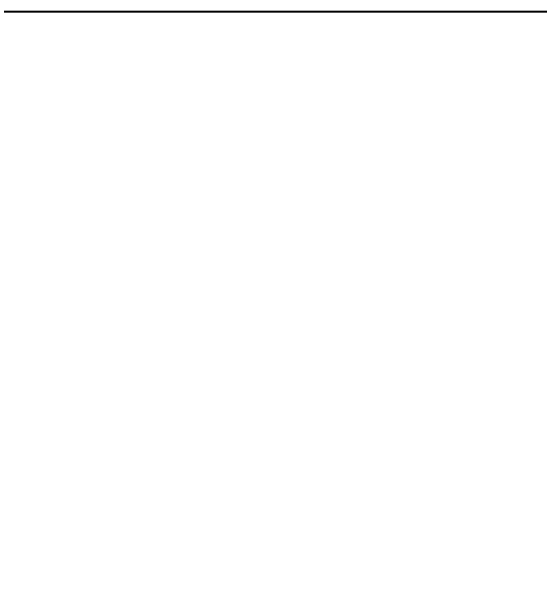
# Model space of a CAD drawing. Header units: millimetres. Extents: x 0 to 5600, y -67 to 2530.
# Drawn here: x 4019.68 to 4035.36, y 913.26 to 930.2 of the extents above; entities that cross this region are included whole.
import ezdxf
from ezdxf.lldxf.tags import DXFTag

# ---------------------------------------------------------------- set-up
doc = ezdxf.new("R2010")
doc.units = ezdxf.units.MM
doc.layers.add('중심선', color=1, linetype='DASHED')
doc.layers.add('치수선', color=7, linetype='Continuous')
doc.styles.add('____', font='')
doc.styles.get('____').set_extended_font_data('굴림')
tags = doc.linetypes.add('DASHDOT', pattern=[70, 31, -13, 13, -13]).pattern_tags.tags
tags[10:11] = [DXFTag(74, 4), DXFTag(75, 0), DXFTag(340, '0'), DXFTag(46, 0.0), DXFTag(50, 0.0), DXFTag(44, 0.0), DXFTag(45, 0.0)]
tags[8:9] = [DXFTag(74, 4), DXFTag(75, 0), DXFTag(340, '0'), DXFTag(46, 0.0), DXFTag(50, 0.0), DXFTag(44, 0.0), DXFTag(45, 0.0)]
tags[6:7] = [DXFTag(74, 4), DXFTag(75, 0), DXFTag(340, '0'), DXFTag(46, 0.0), DXFTag(50, 0.0), DXFTag(44, 0.0), DXFTag(45, 0.0)]
tags[4:5] = [DXFTag(74, 4), DXFTag(75, 0), DXFTag(340, '0'), DXFTag(46, 0.0), DXFTag(50, 0.0), DXFTag(44, 0.0), DXFTag(45, 0.0)]
tags = doc.linetypes.add('DASHED', pattern=[25.72, 12.86, -12.86]).pattern_tags.tags
tags[6:7] = [DXFTag(74, 4), DXFTag(75, 0), DXFTag(340, '0'), DXFTag(46, 0.0), DXFTag(50, 0.0), DXFTag(44, 0.0), DXFTag(45, 0.0)]
tags[4:5] = [DXFTag(74, 4), DXFTag(75, 0), DXFTag(340, '0'), DXFTag(46, 0.0), DXFTag(50, 0.0), DXFTag(44, 0.0), DXFTag(45, 0.0)]
doc.dimstyles.new('MSADIM', dxfattribs={"dimtxt": 33, "dimasz": 17, "dimexe": 10, "dimexo": 7.5, "dimgap": 10, "dimtad": 0, "dimtih": 1, "dimtoh": 1, "dimdec": 0, "dimzin": 1, "dimdsep": 46, "dimtxsty": '____', "dimcen": 11.25, "dimadec": 0, "dimazin": 0, "dimtfac": 1, "dimtdec": 0, "dimtix": 1, "dimtmove": 0, "dimatfit": 3, "dimfxl": 1, "dimtolj": 1, "dimtzin": 1, "dimarcsym": 0})

# ---------------------------------------------------------------- blocks, each defined once
blk = doc.blocks.new('*D9')
at = {"layer": '치수선', "color": 0, "linetype": 'Continuous', "lineweight": -2, "transparency": 16777216}
for p, q in [((3996.713, 930.2), (3945.885, 930.2)), ((3955.885, 913.2), (3955.885, 820.516)), ((3955.885, 682.2), (3955.885, 774.884)), ((4073.713, 665.2), (3945.885, 665.2))]:
    blk.add_line(p, q, dxfattribs=at)
at = {"layer": '치수선', "color": 0, "linetype": 'Continuous', "transparency": 16777216}
for points in [[(3953.052, 913.2), (3958.719, 913.2), (3955.885, 930.2)], [(3953.052, 682.2), (3958.719, 682.2), (3955.885, 665.2)]]:
    blk.add_solid(points, dxfattribs=at)
at = {"layer": '치수선', "color": 0, "linetype": 'Continuous', "transparency": 16777216, "insert": (3955.885, 797.7), "char_height": 25, "attachment_point": 5, "style": '____'}
blk.add_mtext('\\A1;265', dxfattribs=at)
blk = doc.blocks.new('*D10')
at = {"layer": '치수선', "color": 0, "linetype": 'Continuous', "lineweight": -2, "transparency": 16777216}
for p, q in [((3996.713, 930.2), (3855.18, 930.2)), ((3865.18, 913.2), (3865.18, 603.033)), ((3865.18, 247.2), (3865.18, 557.367)), ((4163.713, 230.2), (3855.18, 230.2))]:
    blk.add_line(p, q, dxfattribs=at)
at = {"layer": '치수선', "color": 0, "linetype": 'Continuous', "transparency": 16777216}
for points in [[(3862.347, 913.2), (3868.014, 913.2), (3865.18, 930.2)], [(3862.347, 247.2), (3868.014, 247.2), (3865.18, 230.2)]]:
    blk.add_solid(points, dxfattribs=at)
at = {"layer": '치수선', "color": 0, "linetype": 'Continuous', "transparency": 16777216, "insert": (3865.18, 580.2), "char_height": 25, "attachment_point": 5, "style": '____'}
blk.add_mtext('\\A1;700', dxfattribs=at)

msp = doc.modelspace()

# ---------------------------------------------------------------- linework, layer by layer
at = {"layer": '중심선', "linetype": 'DASHDOT'}
msp.add_line((3971.299, 930.2), (4188.302, 930.2), dxfattribs=at)

# ---------------------------------------------------------------- dimensions: what is measured, and where the dimension line sits
at = {"layer": '치수선', "linetype": 'Continuous'}
for base, p1, p2, picture, middle in [((3865.18, 230.2), (4004.213, 930.2), (4171.213, 230.2), '*D10', (3865.18, 580.2)), ((3955.885, 930.2), (4081.213, 665.2), (4004.213, 930.2), '*D9', (3955.885, 797.7))]:
    dim = msp.add_linear_dim(base=base, p1=p1, p2=p2, angle=90, dimstyle='MSADIM', override={"dimtxt": 25}, dxfattribs=at)
    dim.commit()
    dim.dimension.update_dxf_attribs({"geometry": picture, "text_midpoint": middle})

doc.saveas('drawing.dxf')
